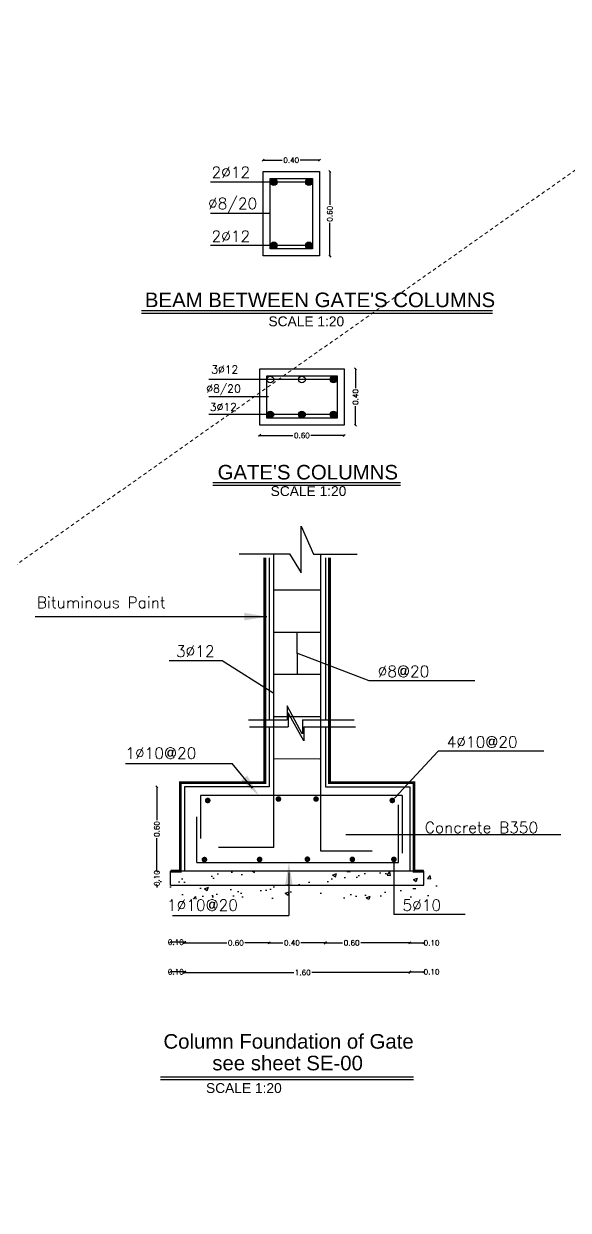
# Model space of a CAD drawing. Extents: x 166525 to 167198, y 178739 to 179747.
# Drawn here: x 166646.79 to 166666.14, y 179003.05 to 179045.24 of the extents above; entities that cross this region are included whole.
import ezdxf

# ---------------------------------------------------------------- set-up
doc = ezdxf.new("R2010")
doc.units = 0
doc.header["$MEASUREMENT"] = 0
doc.linetypes.add('DASHDOT', pattern=[25.399999999999995, 12.7, -6.349999999999999, 0, -6.349999999999999])
doc.linetypes.add('HIDDEN2', pattern=[0.1875, 0.125, -0.0625])
doc.layers.get('0').update_dxf_attribs({"linetype": 'CONTINUOUS'})
doc.layers.get('DEFPOINTS').update_dxf_attribs({"linetype": 'CONTINUOUS'})
for name, color, linetype in [('05', 1, 'CONTINUOUS'), ('DOOR', 45, 'CONTINUOUS'), ('HACH', 8, 'CONTINUOUS'), ('OUT', 6, 'CONTINUOUS'), ('POLI', 3, 'CONTINUOUS'), ('RIB', 3, 'CONTINUOUS'), ('ST', 2, 'CONTINUOUS'), ('ST-WALL', 35, 'CONTINUOUS'), ('TEXT', 7, 'CONTINUOUS'), ('TXT', 6, 'CONTINUOUS'), ('win', 4, 'CONTINUOUS')]:
    doc.layers.add(name, color=color, linetype=linetype)
doc.layers.add('BEAM', color=6, linetype='CONTINUOUS', lineweight=13)
doc.styles.add('FUTURA', font='SAS_____.PFB')
doc.styles.add('ROMANS', font='romans.shx')
doc.dimstyles.new('20', dxfattribs={"dimscale": 0.75, "dimtxt": 0.25, "dimasz": 0.1, "dimexe": 0.18, "dimexo": 0.06, "dimgap": 0.01, "dimtad": 0, "dimlfac": 0.2, "dimrnd": 0.01, "dimzin": 0, "dimdsep": 46, "dimtxsty": 'ROMANS', "dimblk1": 'OBLIQUE', "dimblk2": 'OBLIQUE', "dimsah": 1, "dimcen": 0.09, "dimse1": 1, "dimse2": 1, "dimclrd": 8, "dimclre": 6, "dimclrt": 4, "dimadec": 0, "dimazin": 0, "dimtfac": 1, "dimtix": 1, "dimtofl": 0, "dimtmove": 2, "dimatfit": 3, "dimldrblk": 'DOTSMALL', "dimfxl": 0.18, "dimtolj": 1, "dimtzin": 0, "dimarcsym": 0})

# ---------------------------------------------------------------- blocks, each defined once
blk = doc.blocks.new('_OBLIQUE')
at = {"color": 0, "linetype": 'ByBlock'}
blk.add_line((-0.5, -0.5), (0.5, 0.5), dxfattribs=at)
blk = doc.blocks.new('*D269')
at = {"layer": 'DEFPOINTS', "color": 0, "transparency": 16777216}
for p in [(166657.2967813563, 179039.9842071917), (166657.2967813563, 179036.9842071917), (166657.6646246866, 179036.9842071917)]:
    blk.add_point(p, dxfattribs=at)
at = {"layer": 'DOOR', "color": 8, "lineweight": -2, "transparency": 16777216}
for p, q in [((166657.6646246866, 179039.9842071917), (166657.6646246866, 179038.8042071917)), ((166657.6646246866, 179036.9842071917), (166657.6646246866, 179038.1642071916))]:
    blk.add_line(p, q, dxfattribs=at)
at = {"layer": 'DOOR', "color": 8, "lineweight": -2, "transparency": 16777216, "xscale": 0.07500000000000001, "yscale": 0.07500000000000001, "zscale": 0.07500000000000001}
for p, rotation in [((166657.6646246866, 179039.9842071917), 90), ((166657.6646246866, 179036.9842071917), 270)]:
    blk.add_blockref('_OBLIQUE', p, dxfattribs=dict(at, rotation=rotation))
at = {"layer": 'DOOR', "color": 4, "transparency": 16777216, "insert": (166657.6646246866, 179038.4842071917), "char_height": 0.1875, "attachment_point": 5, "rotation": 90, "style": 'ROMANS'}
blk.add_mtext('\\A1;0.60', dxfattribs=at)
blk = doc.blocks.new('_DOTSMALL')
at = {"color": 0, "linetype": 'ByBlock', "const_width": 0.5}
blk.add_lwpolyline([(-0.0625, 0, 1), (0.0625, 0, 1)], format="xyb", close=True, dxfattribs=at)
blk = doc.blocks.new('*D270')
at = {"layer": 'DEFPOINTS', "color": 0, "transparency": 16777216}
for p in [(166655.2967813563, 179040.3882644531), (166655.2967813563, 179039.9842071917), (166657.2967813563, 179039.9842071917)]:
    blk.add_point(p, dxfattribs=at)
at = {"layer": 'DOOR', "color": 8, "lineweight": -2, "transparency": 16777216}
for p, q in [((166655.2967813563, 179040.3882644531), (166655.9767813563, 179040.3882644531)), ((166657.2967813563, 179040.3882644531), (166656.6167813563, 179040.3882644531))]:
    blk.add_line(p, q, dxfattribs=at)
at = {"layer": 'DOOR', "color": 8, "lineweight": -2, "transparency": 16777216, "xscale": 0.07500000000000001, "yscale": 0.07500000000000001, "zscale": 0.07500000000000001, "rotation": 180}
blk.add_blockref('_OBLIQUE', (166655.2967813563, 179040.3882644531), dxfattribs=at)
at = {"layer": 'DOOR', "color": 8, "lineweight": -2, "transparency": 16777216, "xscale": 0.07500000000000001, "yscale": 0.07500000000000001, "zscale": 0.07500000000000001}
blk.add_blockref('_OBLIQUE', (166657.2967813563, 179040.3882644531), dxfattribs=at)
at = {"layer": 'DOOR', "color": 4, "transparency": 16777216, "insert": (166656.2967813563, 179040.3882644531), "char_height": 0.1875, "attachment_point": 5, "style": 'ROMANS'}
blk.add_mtext('\\A1;0.40', dxfattribs=at)
blk = doc.blocks.new('*D271')
at = {"layer": 'DEFPOINTS', "color": 0, "transparency": 16777216}
for p in [(166655.175194898, 179030.9689672136), (166658.175194898, 179030.9689672136), (166655.175194898, 179030.6011238831)]:
    blk.add_point(p, dxfattribs=at)
at = {"layer": 'DOOR', "color": 8, "lineweight": -2, "transparency": 16777216}
for p, q in [((166655.175194898, 179030.6011238831), (166656.3551948979, 179030.6011238831)), ((166658.175194898, 179030.6011238831), (166656.995194898, 179030.6011238831))]:
    blk.add_line(p, q, dxfattribs=at)
at = {"layer": 'DOOR', "color": 8, "lineweight": -2, "transparency": 16777216, "xscale": 0.07500000000000001, "yscale": 0.07500000000000001, "zscale": 0.07500000000000001, "rotation": 180}
blk.add_blockref('_OBLIQUE', (166655.175194898, 179030.6011238831), dxfattribs=at)
at = {"layer": 'DOOR', "color": 8, "lineweight": -2, "transparency": 16777216, "xscale": 0.07500000000000001, "yscale": 0.07500000000000001, "zscale": 0.07500000000000001}
blk.add_blockref('_OBLIQUE', (166658.175194898, 179030.6011238831), dxfattribs=at)
at = {"layer": 'DOOR', "color": 4, "transparency": 16777216, "insert": (166656.675194898, 179030.6011238831), "char_height": 0.1875, "attachment_point": 5, "style": 'ROMANS'}
blk.add_mtext('\\A1;0.60', dxfattribs=at)
blk = doc.blocks.new('*D272')
at = {"layer": 'DEFPOINTS', "color": 0, "transparency": 16777216}
for p in [(166658.175194898, 179032.9689672136), (166658.5792521595, 179032.9689672136), (166658.175194898, 179030.9689672136)]:
    blk.add_point(p, dxfattribs=at)
at = {"layer": 'DOOR', "color": 8, "lineweight": -2, "transparency": 16777216}
for p, q in [((166658.5792521595, 179032.9689672136), (166658.5792521595, 179032.2889672136)), ((166658.5792521595, 179030.9689672136), (166658.5792521595, 179031.6489672136))]:
    blk.add_line(p, q, dxfattribs=at)
at = {"layer": 'DOOR', "color": 8, "lineweight": -2, "transparency": 16777216, "xscale": 0.07500000000000001, "yscale": 0.07500000000000001, "zscale": 0.07500000000000001}
for p, rotation in [((166658.5792521595, 179032.9689672136), 90), ((166658.5792521595, 179030.9689672136), 270)]:
    blk.add_blockref('_OBLIQUE', p, dxfattribs=dict(at, rotation=rotation))
at = {"layer": 'DOOR', "color": 4, "transparency": 16777216, "insert": (166658.5792521594, 179031.9689672136), "char_height": 0.1875, "attachment_point": 5, "rotation": 90, "style": 'ROMANS'}
blk.add_mtext('\\A1;0.40', dxfattribs=at)
blk = doc.blocks.new('*D255')
at = {"layer": 'DEFPOINTS', "color": 0, "transparency": 16777216}
for p in [(166651.5182753608, 179015.1078479463), (166652.0081708817, 179015.1078479463), (166652.0081708817, 179014.6078479463)]:
    blk.add_point(p, dxfattribs=at)
at = {"layer": 'DOOR', "color": 8, "lineweight": -2, "transparency": 16777216}
for p, q in [((166651.5182753608, 179015.1078479463), (166651.5182753608, 179015.1828479463)), ((166651.5182753608, 179014.6078479463), (166651.5182753608, 179014.5328479463))]:
    blk.add_line(p, q, dxfattribs=at)
at = {"layer": 'DOOR', "color": 8, "lineweight": -2, "transparency": 16777216, "xscale": 0.07500000000000001, "yscale": 0.07500000000000001, "zscale": 0.07500000000000001}
for p, rotation in [((166651.5182753608, 179015.1078479463), 270), ((166651.5182753608, 179014.6078479463), 90)]:
    blk.add_blockref('_OBLIQUE', p, dxfattribs=dict(at, rotation=rotation))
at = {"layer": 'DOOR', "color": 4, "transparency": 16777216, "insert": (166651.5182753608, 179014.8578479463), "char_height": 0.1875, "attachment_point": 5, "rotation": 90, "style": 'ROMANS'}
blk.add_mtext('\\A1;0.10', dxfattribs=at)
blk = doc.blocks.new('*D256')
at = {"layer": 'DEFPOINTS', "color": 0, "transparency": 16777216}
for p in [(166651.5182753608, 179018.1078479463), (166655.5081708817, 179018.1078479463), (166652.0081708817, 179015.1078479463)]:
    blk.add_point(p, dxfattribs=at)
at = {"layer": 'DOOR', "color": 8, "lineweight": -2, "transparency": 16777216}
for p, q in [((166651.5182753608, 179018.1078479463), (166651.5182753608, 179016.9278479463)), ((166651.5182753608, 179015.1078479463), (166651.5182753608, 179016.2878479463))]:
    blk.add_line(p, q, dxfattribs=at)
at = {"layer": 'DOOR', "color": 8, "lineweight": -2, "transparency": 16777216, "xscale": 0.07500000000000001, "yscale": 0.07500000000000001, "zscale": 0.07500000000000001}
for p, rotation in [((166651.5182753608, 179018.1078479463), 90), ((166651.5182753608, 179015.1078479463), 270)]:
    blk.add_blockref('_OBLIQUE', p, dxfattribs=dict(at, rotation=rotation))
at = {"layer": 'DOOR', "color": 4, "transparency": 16777216, "insert": (166651.5182753608, 179016.6078479463), "char_height": 0.1875, "attachment_point": 5, "rotation": 90, "style": 'ROMANS'}
blk.add_mtext('\\A1;0.60', dxfattribs=at)
blk = doc.blocks.new('*D257')
at = {"layer": 'DEFPOINTS', "color": 0, "transparency": 16777216}
for p in [(166652.5081708817, 179018.1078479463), (166655.5081708817, 179018.1078479463), (166652.5081708817, 179012.5572907648)]:
    blk.add_point(p, dxfattribs=at)
at = {"layer": 'DOOR', "color": 8, "lineweight": -2, "transparency": 16777216}
for p, q in [((166652.5081708817, 179012.5572907648), (166654.009041939, 179012.5572907648)), ((166655.5081708817, 179012.5572907648), (166654.649041939, 179012.5572907648))]:
    blk.add_line(p, q, dxfattribs=at)
at = {"layer": 'DOOR', "color": 8, "lineweight": -2, "transparency": 16777216, "xscale": 0.07500000000000001, "yscale": 0.07500000000000001, "zscale": 0.07500000000000001, "rotation": 180}
blk.add_blockref('_OBLIQUE', (166652.5081708817, 179012.5572907648), dxfattribs=at)
at = {"layer": 'DOOR', "color": 8, "lineweight": -2, "transparency": 16777216, "xscale": 0.07500000000000001, "yscale": 0.07500000000000001, "zscale": 0.07500000000000001}
blk.add_blockref('_OBLIQUE', (166655.5081708817, 179012.5572907648), dxfattribs=at)
at = {"layer": 'DOOR', "color": 4, "transparency": 16777216, "insert": (166654.329041939, 179012.5572907648), "char_height": 0.1875, "attachment_point": 5, "style": 'ROMANS'}
blk.add_mtext('\\A1;0.60', dxfattribs=at)
blk = doc.blocks.new('*D258')
at = {"layer": 'DEFPOINTS', "color": 0, "transparency": 16777216}
for p in [(166655.5081208817, 179018.1038708893), (166657.5081208819, 179018.1038708893), (166657.5081208819, 179012.5572407648)]:
    blk.add_point(p, dxfattribs=at)
at = {"layer": 'DOOR', "color": 8, "lineweight": -2, "transparency": 16777216}
for p, q in [((166655.5081208817, 179012.5572407648), (166656.0010924007, 179012.5572407648)), ((166657.5081208819, 179012.5572407648), (166656.6410924007, 179012.5572407648))]:
    blk.add_line(p, q, dxfattribs=at)
at = {"layer": 'DOOR', "color": 8, "lineweight": -2, "transparency": 16777216, "xscale": 0.07500000000000001, "yscale": 0.07500000000000001, "zscale": 0.07500000000000001, "rotation": 180}
blk.add_blockref('_OBLIQUE', (166655.5081208817, 179012.5572407648), dxfattribs=at)
at = {"layer": 'DOOR', "color": 8, "lineweight": -2, "transparency": 16777216, "xscale": 0.07500000000000001, "yscale": 0.07500000000000001, "zscale": 0.07500000000000001}
blk.add_blockref('_OBLIQUE', (166657.5081208819, 179012.5572407648), dxfattribs=at)
at = {"layer": 'DOOR', "color": 4, "transparency": 16777216, "insert": (166656.3210924007, 179012.5572407648), "char_height": 0.1875, "attachment_point": 5, "style": 'ROMANS'}
blk.add_mtext('\\A1;0.40', dxfattribs=at)
blk = doc.blocks.new('*D259')
at = {"layer": 'DEFPOINTS', "color": 0, "transparency": 16777216}
for p in [(166657.5081708819, 179018.1078479463), (166660.5081708819, 179018.1078479463), (166660.5081708819, 179012.5566104872)]:
    blk.add_point(p, dxfattribs=at)
at = {"layer": 'DOOR', "color": 8, "lineweight": -2, "transparency": 16777216}
for p, q in [((166657.5081708819, 179012.5566104872), (166658.1234209395, 179012.5566104872)), ((166660.5081708819, 179012.5566104872), (166658.7634209396, 179012.5566104872))]:
    blk.add_line(p, q, dxfattribs=at)
at = {"layer": 'DOOR', "color": 8, "lineweight": -2, "transparency": 16777216, "xscale": 0.07500000000000001, "yscale": 0.07500000000000001, "zscale": 0.07500000000000001, "rotation": 180}
blk.add_blockref('_OBLIQUE', (166657.5081708819, 179012.5566104872), dxfattribs=at)
at = {"layer": 'DOOR', "color": 8, "lineweight": -2, "transparency": 16777216, "xscale": 0.07500000000000001, "yscale": 0.07500000000000001, "zscale": 0.07500000000000001}
blk.add_blockref('_OBLIQUE', (166660.5081708819, 179012.5566104872), dxfattribs=at)
at = {"layer": 'DOOR', "color": 4, "transparency": 16777216, "insert": (166658.4434209396, 179012.5566104872), "char_height": 0.1875, "attachment_point": 5, "style": 'ROMANS'}
blk.add_mtext('\\A1;0.60', dxfattribs=at)
blk = doc.blocks.new('*D260')
at = {"layer": 'DEFPOINTS', "color": 0, "transparency": 16777216}
for p in [(166660.5081708819, 179015.1078479463), (166661.0081708823, 179015.1078479463), (166661.0081708823, 179012.5574144518)]:
    blk.add_point(p, dxfattribs=at)
at = {"layer": 'DOOR', "color": 8, "lineweight": -2, "transparency": 16777216}
blk.add_line((166660.5081708819, 179012.5574144518), (166661.0081708823, 179012.5574144518), dxfattribs=at)
at = {"layer": 'DOOR', "color": 8, "lineweight": -2, "transparency": 16777216, "xscale": 0.07500000000000001, "yscale": 0.07500000000000001, "zscale": 0.07500000000000001, "rotation": 180}
blk.add_blockref('_OBLIQUE', (166660.5081708819, 179012.5574144518), dxfattribs=at)
at = {"layer": 'DOOR', "color": 8, "lineweight": -2, "transparency": 16777216, "xscale": 0.07500000000000001, "yscale": 0.07500000000000001, "zscale": 0.07500000000000001}
blk.add_blockref('_OBLIQUE', (166661.0081708823, 179012.5574144518), dxfattribs=at)
at = {"layer": 'DOOR', "color": 4, "transparency": 16777216, "insert": (166661.2847473308, 179012.5574144518), "char_height": 0.1875, "attachment_point": 5, "style": 'ROMANS'}
blk.add_mtext('\\A1;0.10', dxfattribs=at)
blk = doc.blocks.new('*D261')
at = {"layer": 'DEFPOINTS', "color": 0, "transparency": 16777216}
for p in [(166652.0086508816, 179014.5812008256), (166652.5081708817, 179014.5942738045), (166652.0086508816, 179011.5319114343)]:
    blk.add_point(p, dxfattribs=at)
at = {"layer": 'DOOR', "color": 8, "lineweight": -2, "transparency": 16777216}
blk.add_line((166652.5081708817, 179011.5319114343), (166652.0086508816, 179011.5319114343), dxfattribs=at)
at = {"layer": 'DOOR', "color": 8, "lineweight": -2, "transparency": 16777216, "xscale": 0.07500000000000001, "yscale": 0.07500000000000001, "zscale": 0.07500000000000001, "rotation": 180}
blk.add_blockref('_OBLIQUE', (166652.0086508816, 179011.5319114343), dxfattribs=at)
at = {"layer": 'DOOR', "color": 8, "lineweight": -2, "transparency": 16777216, "xscale": 0.07500000000000001, "yscale": 0.07500000000000001, "zscale": 0.07500000000000001}
blk.add_blockref('_OBLIQUE', (166652.5081708817, 179011.5319114343), dxfattribs=at)
at = {"layer": 'DOOR', "color": 4, "transparency": 16777216, "insert": (166652.1946810468, 179011.5319114343), "char_height": 0.1875, "attachment_point": 5, "style": 'ROMANS'}
blk.add_mtext('\\A1;0.10', dxfattribs=at)
blk = doc.blocks.new('*D262')
at = {"layer": 'DEFPOINTS', "color": 0, "transparency": 16777216}
for p in [(166660.5081708819, 179014.5812008256), (166661.0081708823, 179014.5812008256), (166661.0081708823, 179011.5307673311)]:
    blk.add_point(p, dxfattribs=at)
at = {"layer": 'DOOR', "color": 8, "lineweight": -2, "transparency": 16777216}
blk.add_line((166660.5081708819, 179011.5307673311), (166661.0081708823, 179011.5307673311), dxfattribs=at)
at = {"layer": 'DOOR', "color": 8, "lineweight": -2, "transparency": 16777216, "xscale": 0.07500000000000001, "yscale": 0.07500000000000001, "zscale": 0.07500000000000001, "rotation": 180}
blk.add_blockref('_OBLIQUE', (166660.5081708819, 179011.5307673311), dxfattribs=at)
at = {"layer": 'DOOR', "color": 8, "lineweight": -2, "transparency": 16777216, "xscale": 0.07500000000000001, "yscale": 0.07500000000000001, "zscale": 0.07500000000000001}
blk.add_blockref('_OBLIQUE', (166661.0081708823, 179011.5307673311), dxfattribs=at)
at = {"layer": 'DOOR', "color": 4, "transparency": 16777216, "insert": (166661.2847473308, 179011.5307673311), "char_height": 0.1875, "attachment_point": 5, "style": 'ROMANS'}
blk.add_mtext('\\A1;0.10', dxfattribs=at)
blk = doc.blocks.new('*D263')
at = {"layer": 'DEFPOINTS', "color": 0, "transparency": 16777216}
for p in [(166652.5081708817, 179015.1078479463), (166660.5081708819, 179015.1078479463), (166660.5081708819, 179011.5037726792)]:
    blk.add_point(p, dxfattribs=at)
at = {"layer": 'DOOR', "color": 8, "lineweight": -2, "transparency": 16777216}
for p, q in [((166652.5081708817, 179011.5037726792), (166656.3841973376, 179011.5037726792)), ((166660.5081708819, 179011.5037726792), (166657.0241973376, 179011.5037726792))]:
    blk.add_line(p, q, dxfattribs=at)
at = {"layer": 'DOOR', "color": 8, "lineweight": -2, "transparency": 16777216, "xscale": 0.07500000000000001, "yscale": 0.07500000000000001, "zscale": 0.07500000000000001, "rotation": 180}
blk.add_blockref('_OBLIQUE', (166652.5081708817, 179011.5037726792), dxfattribs=at)
at = {"layer": 'DOOR', "color": 8, "lineweight": -2, "transparency": 16777216, "xscale": 0.07500000000000001, "yscale": 0.07500000000000001, "zscale": 0.07500000000000001}
blk.add_blockref('_OBLIQUE', (166660.5081708819, 179011.5037726792), dxfattribs=at)
at = {"layer": 'DOOR', "color": 4, "transparency": 16777216, "insert": (166656.7041973376, 179011.5037726792), "char_height": 0.1875, "attachment_point": 5, "style": 'ROMANS'}
blk.add_mtext('\\A1;1.60', dxfattribs=at)
blk = doc.blocks.new('*D426')
at = {"layer": 'DEFPOINTS', "color": 0, "transparency": 16777216}
for p in [(166652.0086508816, 179015.6347189113), (166652.5081708817, 179015.6477918902), (166652.0086508816, 179012.58542952)]:
    blk.add_point(p, dxfattribs=at)
at = {"layer": 'DOOR', "color": 8, "lineweight": -2, "transparency": 16777216}
blk.add_line((166652.5081708817, 179012.58542952), (166652.0086508816, 179012.58542952), dxfattribs=at)
at = {"layer": 'DOOR', "color": 8, "lineweight": -2, "transparency": 16777216, "xscale": 0.07500000000000001, "yscale": 0.07500000000000001, "zscale": 0.07500000000000001, "rotation": 180}
blk.add_blockref('_OBLIQUE', (166652.0086508816, 179012.58542952), dxfattribs=at)
at = {"layer": 'DOOR', "color": 8, "lineweight": -2, "transparency": 16777216, "xscale": 0.07500000000000001, "yscale": 0.07500000000000001, "zscale": 0.07500000000000001}
blk.add_blockref('_OBLIQUE', (166652.5081708817, 179012.58542952), dxfattribs=at)
at = {"layer": 'DOOR', "color": 4, "transparency": 16777216, "insert": (166652.1946810468, 179012.58542952), "char_height": 0.1875, "attachment_point": 5, "style": 'ROMANS'}
blk.add_mtext('\\A1;0.10', dxfattribs=at)

msp = doc.modelspace()

# ---------------------------------------------------------------- hatches: boundary and pattern name
at = {"ltscale": 4}
h = msp.add_hatch(color=2, dxfattribs=at)
edge = h.paths.add_edge_path()
edge.add_arc((166655.6739471457, 179039.608461614), 0.12, -90, 270, ccw=False)
h = msp.add_hatch(color=2, dxfattribs=at)
edge = h.paths.add_edge_path()
edge.add_arc((166656.9196155668, 179039.608461614), 0.12, -90.00000000000001, 270)
h = msp.add_hatch(color=2, dxfattribs=at)
edge = h.paths.add_edge_path()
edge.add_arc((166655.6739471457, 179037.3599527693), 0.12, 89.99999999999999, 450)
h = msp.add_hatch(color=2, dxfattribs=at)
edge = h.paths.add_edge_path()
edge.add_arc((166656.9196155668, 179037.3599527693), 0.12, 90, 450, ccw=False)
h = msp.add_hatch(color=2, dxfattribs=at)
edge = h.paths.add_edge_path()
edge.add_arc((166655.5509404756, 179032.591801424), 0.12, -2.54e-14, 360)
h = msp.add_hatch(color=2, dxfattribs=at)
edge = h.paths.add_edge_path()
edge.add_arc((166656.6751948981, 179032.5931447004), 0.12, -2.54e-14, 360)
h = msp.add_hatch(color=2, dxfattribs=at)
edge = h.paths.add_edge_path()
edge.add_arc((166657.7994493205, 179032.591801424), 0.12, -180, 180, ccw=False)
h = msp.add_hatch(color=2, dxfattribs=at)
edge = h.paths.add_edge_path()
edge.add_arc((166655.5509404756, 179031.3461330031), 0.12, 0, 360, ccw=False)
h = msp.add_hatch(color=2, dxfattribs=at)
edge = h.paths.add_edge_path()
edge.add_arc((166656.6751948981, 179031.3474762795), 0.12, 0, 360, ccw=False)
h = msp.add_hatch(color=2, dxfattribs=at)
edge = h.paths.add_edge_path()
edge.add_arc((166657.7994493205, 179031.3461330031), 0.12, -180, 180)
h = msp.add_hatch(dxfattribs=at)
h.set_pattern_fill('AR-CONC', color=8, scale=0.2000000000043656, style=0)
h.set_pattern_definition([(49.99999999999999, (166741.0027687402, 178979.7320954134), (1.434520365232819, -0.1255042699679297), [0.1500000000032741, -1.650000000036015]), (355, (166741.0027687402, 178979.7320954134), (-0.2775026672320573, 1.504384267432861), [0.1200000000026193, -1.320000000028812]), (100.4514, (166741.1223121001, 178979.7216367334), (1.157018763453298, 1.378879084152005), [0.1274803800027811, -1.402284224030595]), (46.1842, (166741.0027687402, 178980.1320954134), (2.13448209729788, -0.3310380286652621), [0.225000000004911, -2.47500000005402]), (96.63559999999993, (166741.1806422303, 178980.1045087994), (1.869325411138209, 1.948235741843409), [0.191220576004172, -2.103426000045884]), (351.1842000000001, (166741.0027687402, 178980.1320954134), (1.869323890308057, 1.948237201893175), [0.180000000003929, -1.980000000043219]), (21, (166741.2027687402, 178980.0320954135), (1.193814104262981, -0.8052377813482543), [0.1500000000032742, -1.650000000036015]), (326, (166741.2027687402, 178980.0320954135), (0.4866306638537856, 1.450300090125363), [0.1200000000026194, -1.320000000028813]), (71.45140000000002, (166741.3022532063, 178979.9649922013), (1.68044525719966, 0.6450609934339849), [0.1274803800027823, -1.402284224030606]), (37.50000000000001, (166741.0027687402, 178979.7320954134), (0.0243197106351122, 0.6657877076771558), [0, -1.304000000028463, 0, -1.340000000029249, 0, -1.325000000028922]), (7.499999999999998, (166741.0027687402, 178979.7320954134), (0.5261390748957817, 0.7888234237819388), [0, -0.7640000000166767, 0, -1.274000000027808, 0, -0.5050000000110232]), (327.5, (166740.5567687401, 178979.7320954134), (1.067644872368122, -0.0451097434697443), [0, -0.500000000010914, 0, -1.560000000034051, 0, -2.070000000045184]), (317.5, (166740.3567687401, 178979.7320954134), (1.166372338710232, 0.2002099646690054), [0, -0.6500000000141881, 0, -1.036000000022613, 0, -1.470000000032086])])
edge = h.paths.add_edge_path()
edge.add_line((166661.5065043459, 179015.1078479463), (166661.5065043459, 179014.1078479463))
edge.add_line((166661.5065043459, 179014.1078479463), (166651.5081708817, 179014.1078479463))
edge.add_line((166651.5081708817, 179014.1078479463), (166651.5081708817, 179015.1078479463))
edge.add_line((166651.5081708817, 179015.1078479463), (166661.5081708823, 179015.1078479463))

# ---------------------------------------------------------------- linework, layer by layer
at = {"color": 8, "ltscale": 4}
for p, q in [((166656.9196155668, 179039.608461614), (166653.422720559, 179039.6084616141)), ((166655.5467813563, 179038.4989862022), (166653.4227205591, 179038.4989862022)), ((166656.9196155668, 179037.3599527693), (166653.422720559, 179037.3599527693)), ((166657.6794493203, 179032.591801424), (166653.3631644995, 179032.591801424)), ((166655.4872252966, 179031.9800946176), (166653.3631644993, 179031.9800946176)), ((166657.7994493205, 179031.3461330031), (166653.3631644993, 179031.3492786109))]:
    msp.add_line(p, q, dxfattribs=at)
at = {"color": 6, "ltscale": 4}
for points in [[(166657.2967813563, 179039.9842071917), (166657.2967813563, 179036.9842071917), (166655.2967813563, 179036.9842071917), (166655.2967813563, 179039.9842071917), (166657.2967813563, 179039.9842071917)], [(166658.175194898, 179030.9689672136), (166655.175194898, 179030.9689672136), (166655.175194898, 179032.9689672136), (166658.175194898, 179032.9689672136), (166658.175194898, 179030.9689672136)]]:
    msp.add_lwpolyline(points, dxfattribs=at)
at = {"color": 2, "ltscale": 4}
for points in [[(166657.0467813563, 179039.7342071917), (166657.0467813563, 179037.2342071917), (166655.5467813563, 179037.2342071917), (166655.5467813563, 179039.7342071917)], [(166657.925194898, 179031.2189672136), (166655.425194898, 179031.2189672136), (166655.425194898, 179032.7189672136), (166657.925194898, 179032.7189672136)]]:
    msp.add_lwpolyline(points, close=True, dxfattribs=at)
for centre in [(166655.6739471457, 179039.608461614), (166656.9196155668, 179039.608461614), (166655.6739471457, 179037.3599527693), (166656.9196155668, 179037.3599527693), (166655.5509404756, 179032.591801424), (166656.6751948981, 179032.5931447004), (166657.7994493205, 179032.591801424), (166655.5509404756, 179031.3461330031), (166656.6751948981, 179031.3474762795), (166657.7994493205, 179031.3461330031)]:
    msp.add_circle(centre, 0.12, dxfattribs=at)
at = {"layer": '05'}
for p, q in [((166650.9745449018, 179035.0463967899), (166663.4493597585, 179035.0463967899)), ((166650.9745449018, 179034.9545941924), (166663.4493597585, 179034.9545941924)), ((166653.5097839503, 179028.9243026756), (166660.1773388155, 179028.9243026756)), ((166653.5097839503, 179028.832500078), (166660.1773388155, 179028.832500078)), ((166651.6493540062, 179007.7949416766), (166660.6449230092, 179007.7949416766)), ((166651.6493540062, 179007.703139079), (166660.6449230092, 179007.703139079))]:
    msp.add_line(p, q, dxfattribs=at)
at = {"layer": 'BEAM', "linetype": 'HIDDEN2'}
msp.add_line((166673.7530487016, 179045.2417184852), (166614.0183042119, 179003.0509477041), dxfattribs=at)
at = {"layer": 'HACH'}
msp.add_line((166665.8710858785, 179016.3964642468), (166658.2379385091, 179016.3964642468), dxfattribs=at)
at = {"layer": 'OUT', "color": 1}
for p, q in [((166655.5081708817, 179026.2556604717), (166655.5081708817, 179020.4914079228)), ((166657.5081708819, 179026.2556604717), (166657.5081708819, 179020.4914079228)), ((166655.5081708817, 179020.2414079228), (166655.5081708817, 179018.1078479463)), ((166657.5081708819, 179020.2414079228), (166657.5081708819, 179018.1078479463)), ((166655.5081708817, 179018.1078479463), (166652.5081708817, 179018.1078479463)), ((166652.5081708817, 179018.1078479463), (166652.5081708817, 179015.1078479463)), ((166657.5081708819, 179018.1078479463), (166660.5081708819, 179018.1078479463)), ((166660.5081708819, 179018.1078479463), (166660.5081708819, 179015.1078479463)), ((166660.6581708821, 179015.1078479463), (166652.0084108817, 179015.1078479463)), ((166652.0084108817, 179014.6078479463), (166652.0084108817, 179015.1078479463)), ((166661.0081708823, 179014.6078479463), (166661.0081708823, 179015.1078479463)), ((166652.0084108817, 179014.6078479463), (166661.0081708823, 179014.6078479463))]:
    msp.add_line(p, q, dxfattribs=at)
at = {"layer": 'OUT', "color": 2}
for p, q in [((166655.6797559976, 179015.9517436587), (166655.6797559976, 179026.392608299)), ((166657.3523959946, 179020.4914079228), (166657.3523959946, 179026.3816732131)), ((166655.6797559976, 179025.1141861002), (166657.3523959946, 179025.1140337372)), ((166655.6797559976, 179023.6124096688), (166657.3086710888, 179023.6122612887)), ((166655.6797559976, 179022.1106389722), (166657.3279010519, 179022.1104888403)), ((166655.6797559976, 179020.6133257023), (166657.3279708376, 179020.6131755643)), ((166657.3523959946, 179015.821297142), (166657.3523959946, 179020.4914079228)), ((166655.6797559976, 179019.1090545565), (166657.310835566, 179019.1089059793)), ((166660.2384915701, 179017.7947625172), (166653.0769517476, 179017.7947625172)), ((166653.0769517476, 179017.7947625172), (166653.0769517476, 179016.2668867834)), ((166660.2384915701, 179017.7947625172), (166660.2384915701, 179015.7447625174)), ((166660.1081708818, 179015.4162014722), (166660.1081708818, 179017.4662014722)), ((166652.9466310597, 179015.4162014722), (166652.9466310597, 179017.045145427)), ((166655.6797559976, 179015.9517436587), (166653.7085634532, 179015.9517436587)), ((166659.1763382791, 179015.821297142), (166657.3523959946, 179015.821297142)), ((166652.9466310597, 179015.4162014722), (166660.1081708818, 179015.4162014722))]:
    msp.add_line(p, q, dxfattribs=at)
at = {"layer": 'RIB', "color": 8}
for p, q in [((166656.647610078, 179025.7160764708), (166656.647610078, 179027.3746502186)), ((166656.647610078, 179027.3746502186), (166657.0885190592, 179026.3816732131)), ((166654.440493157, 179026.392608299), (166656.2324212434, 179026.392608299)), ((166656.2324212434, 179026.392608299), (166656.647610078, 179025.7160764708)), ((166657.0885190592, 179026.3816732131), (166658.6373643983, 179026.3816732131)), ((166647.1956800511, 179024.1593838593), (166653.8811282208, 179024.1593838593)), ((166653.8811282208, 179024.1593838593), (166655.4331708818, 179024.1593838593)), ((166656.4942135432, 179023.6123354788), (166656.5038285248, 179022.1105639063)), ((166659.0602074311, 179021.880036399), (166656.499021034, 179022.8614496925)), ((166651.9610741209, 179022.595179354), (166653.8427835121, 179022.595179354)), ((166653.8427835121, 179022.595179354), (166655.6797559976, 179021.4377882963)), ((166662.8236262134, 179021.880036399), (166659.0602074311, 179021.880036399)), ((166661.5130280642, 179019.3700953261), (166659.968416628, 179017.7051101231)), ((166665.2764468463, 179019.3700953261), (166661.5130280642, 179019.3700953261)), ((166650.4095708701, 179018.9374434481), (166654.1925230002, 179018.9374434481)), ((166654.9254499002, 179018.0578307756), (166654.1925230002, 179018.9374434481)), ((166659.9423489007, 179015.586201472), (166659.9423489007, 179013.5651642582)), ((166656.213373768, 179015.0668496382), (166656.213373768, 179013.5351657351)), ((166652.0812314468, 179013.5351657351), (166656.213373768, 179013.5351657351)), ((166662.478969274, 179013.5651642582), (166659.9423489007, 179013.5651642582))]:
    msp.add_line(p, q, dxfattribs=at)
for points in [[(166654.6331708978, 179024.29271719), (166654.6331708978, 179024.0260505286), (166655.4331708818, 179024.1593838593)], [(166654.7299528439, 179018.5056573015), (166654.5218831822, 179018.3322857061), (166655.1460327997, 179017.7947625172)], [(166656.076893548, 179014.5976579442), (166656.3477268814, 179014.5976579442), (166656.2123102146, 179015.4101579442)]]:
    msp.add_solid(points, dxfattribs=at)
at = {"layer": 'ST', "const_width": 0.0950000000020737}
for points in [[(166653.3817260282, 179017.6212622504, -0.9999999999999998), (166653.2767260282, 179017.6212622504, -0.9999999999999996)], [(166655.8944276159, 179017.6746206417, -0.9999999999999998), (166655.7894276158, 179017.6746206417, -0.9999999999999996)], [(166657.23055744, 179017.674037402, -0.9999999999999998), (166657.12555744, 179017.674037402, -0.9999999999999996)], [(166659.9393166279, 179017.6235101231, -0.9999999999999998), (166659.834316628, 179017.6235101231, -0.9999999999999996)], [(166653.2639482435, 179015.5205624552, -0.9999999999999998), (166653.1589482435, 179015.5205624552, -0.9999999999999996)], [(166655.2237867471, 179015.5248009395, -0.9999999999999998), (166655.118786747, 179015.5248009395, -0.9999999999999996)], [(166656.9225623352, 179015.5331003041, -0.9999999999999998), (166656.8175623353, 179015.5331003041, -0.9999999999999996)], [(166658.5200794986, 179015.528462765, -0.9999999999999998), (166658.4150794985, 179015.528462765, -0.9999999999999996)], [(166659.9971950449, 179015.5286781488, -0.9999999999999998), (166659.892195045, 179015.5286781488, -0.9999999999999996)]]:
    msp.add_lwpolyline(points, format="xyb", close=True, dxfattribs=at)
at = {"layer": 'ST-WALL'}
for p, q in [((166655.5081708817, 179026.2556604717), (166655.5081708817, 179020.4914079228)), ((166656.1486936568, 179020.9914079228), (166656.1486936568, 179020.4914079228)), ((166656.6856927903, 179019.9914079228), (166656.1486936568, 179020.9914079228)), ((166656.7385556381, 179019.7414079228), (166656.1888140904, 179020.7414079231)), ((166656.1888140904, 179020.7414079231), (166656.1888140904, 179020.2414079228)), ((166654.7764274653, 179020.4914079228), (166656.1486936568, 179020.4914079228)), ((166654.8165478992, 179020.2414079228), (166656.1888140904, 179020.2414079228)), ((166655.358170882, 179018.2578479463), (166655.358170882, 179020.2414079228)), ((166655.5081708817, 179020.2414079228), (166655.5081708817, 179018.1078479463)), ((166656.6943333524, 179020.4914079228), (166658.5378210667, 179020.4914079228)), ((166656.6943333524, 179020.4914079228), (166656.6943333524, 179019.9914079228)), ((166656.7471962002, 179020.2414079228), (166656.7471962002, 179019.7414079228)), ((166656.7471962002, 179020.2414079228), (166658.5779415006, 179020.2414079228)), ((166652.3581708818, 179018.2578479463), (166652.3581708818, 179015.1078479463)), ((166655.358170882, 179018.2578479463), (166652.858170882, 179018.2578479463)), ((166658.158170882, 179018.2578479463), (166660.6581708821, 179018.2578479463)), ((166660.6581708821, 179018.2578479463), (166660.6581708821, 179015.1078479463)), ((166661.0081708823, 179015.1078479463), (166660.6581708821, 179015.1078479463))]:
    msp.add_line(p, q, dxfattribs=at)
at = {"layer": 'win', "color": 4, "linetype": 'DASHDOT', "const_width": 0.1000000000021828}
for points in [[(166655.358170882, 179026.2556604717), (166655.358170882, 179018.2578479463), (166652.3581708818, 179018.2578479463), (166652.3581708818, 179015.1078479463), (166652.0084108817, 179015.1078479463)], [(166657.6581708819, 179026.2556604717), (166657.6581708819, 179018.2578479463), (166660.6581708821, 179018.2578479463), (166660.6581708821, 179015.1078479463), (166661.0065043459, 179015.1078479463)]]:
    msp.add_lwpolyline(points, dxfattribs=at)

# ---------------------------------------------------------------- texts
at = {"layer": 'POLI', "color": 6, "style": 'ROMANS'}
for s, height, p in [('2%%C12', 0.4000000000087312, (166653.4649959918, 179039.7572509254)), ('%%C8/20', 0.4000000000087312, (166653.3378302024, 179038.6477755136)), ('2%%C12', 0.4000000000087312, (166653.4649959918, 179037.4834335072)), ('3%%C12', 0.2800000000061118, (166653.4557528647, 179032.8071568641)), ('%%C8/20', 0.2800000000061118, (166653.2782741427, 179032.1288839288)), ('3%%C12', 0.2800000000061118, (166653.4054399322, 179031.4726691802)), ('Bituminous Paint', 0.4000000000087312, (166647.2583435169, 179024.4598547714)), ('3%%C12', 0.4000000000087312, (166652.2002002314, 179022.7275229628)), ('%%C8@20', 0.4000000000087312, (166659.3667747489, 179022.0123800077)), ('4%%C10@20', 0.4000000000087312, (166661.8195953819, 179019.5024389347)), ('1%%C10@20', 0.4000000000087312, (166650.4027612378, 179019.1045603365)), ('Concrete B350', 0.4000000000087312, (166661.0419728179, 179016.4593535647)), ('1%%C10@20', 0.4000000000087312, (166651.8811823665, 179013.7022826234)), ('5%%C10', 0.4000000000087312, (166660.2489162186, 179013.6975078669))]:
    msp.add_text(s, height=height, dxfattribs=at).set_placement(p)
at = {"layer": 'TEXT', "color": 4, "style": 'FUTURA'}
for s, p in [("BEAM BETWEEN GATE'S COLUMNS", (166651.0962991353, 179035.1640028879)), ("GATE'S COLUMNS", (166653.6787698726, 179029.036013344)), ('Column Foundation of Gate', (166651.7548677501, 179008.7972275048)), (' see sheet SE-00 ', (166653.2900898049, 179008.0265699467))]:
    msp.add_text(s, height=0.5181926400000002, dxfattribs=at).set_placement(p)
at = {"layer": 'TXT', "style": 'FUTURA'}
for p in [(166655.4865627385, 179034.484438211), (166655.5640178296, 179028.4478976362), (166653.2675522559, 179007.2214270141)]:
    msp.add_text('SCALE 1:20', height=0.35, dxfattribs=at).set_placement(p)

# ---------------------------------------------------------------- dimensions: what is measured, and where the dimension line sits
at = {"layer": 'DOOR', "color": 4}
dim = msp.add_linear_dim(base=(166655.2967813563, 179040.3882644531), p1=(166657.2967813563, 179039.9842071917), p2=(166655.2967813563, 179039.9842071917), dimstyle='20', dxfattribs=at)
dim.commit()
dim.dimension.update_dxf_attribs({"geometry": '*D270', "text_midpoint": (166656.2967813563, 179040.3882644531)})
for base, p1, p2, angle, picture, middle in [((166657.6646246866, 179036.9842071917), (166657.2967813563, 179039.9842071917), (166657.2967813563, 179036.9842071917), 270, '*D269', (166657.6646246866, 179038.4842071917)), ((166658.5792521595, 179032.9689672136), (166658.175194898, 179030.9689672136), (166658.175194898, 179032.9689672136), 270, '*D272', (166658.5792521594, 179031.9689672136)), ((166655.175194898, 179030.6011238831), (166658.175194898, 179030.9689672136), (166655.175194898, 179030.9689672136), 180, '*D271', (166656.675194898, 179030.6011238831)), ((166651.5182753608, 179018.1078479463), (166652.0081708817, 179015.1078479463), (166655.5081708817, 179018.1078479463), 90, '*D256', (166651.5182753608, 179016.6078479463)), ((166651.5182753608, 179015.1078479463), (166652.0081708817, 179014.6078479463), (166652.0081708817, 179015.1078479463), 90, '*D255', (166651.5182753608, 179014.8578479463))]:
    dim = msp.add_linear_dim(base=base, p1=p1, p2=p2, angle=angle, dimstyle='20', dxfattribs=at)
    dim.commit()
    dim.dimension.update_dxf_attribs({"geometry": picture, "text_midpoint": middle})
for base, p1, p2, picture, middle in [((166652.5081708817, 179012.5572907648), (166655.5081708817, 179018.1078479463), (166652.5081708817, 179018.1078479463), '*D257', (166654.329041939, 179012.5572907648)), ((166657.5081208819, 179012.5572407648), (166655.5081208817, 179018.1038708893), (166657.5081208819, 179018.1038708893), '*D258', (166656.3210924007, 179012.5572407648)), ((166660.5081708819, 179012.5566104872), (166657.5081708819, 179018.1078479463), (166660.5081708819, 179018.1078479463), '*D259', (166658.4434209396, 179012.5566104872)), ((166652.0086508816, 179012.58542952), (166652.5081708817, 179015.6477918902), (166652.0086508816, 179015.6347189113), '*D426', (166652.1946810468, 179012.58542952)), ((166660.5081708819, 179011.5037726792), (166652.5081708817, 179015.1078479463), (166660.5081708819, 179015.1078479463), '*D263', (166656.7041973376, 179011.5037726792)), ((166661.0081708823, 179012.5574144518), (166660.5081708819, 179015.1078479463), (166661.0081708823, 179015.1078479463), '*D260', (166661.2847473308, 179012.5574144518)), ((166652.0086508816, 179011.5319114343), (166652.5081708817, 179014.5942738045), (166652.0086508816, 179014.5812008256), '*D261', (166652.1946810468, 179011.5319114343)), ((166661.0081708823, 179011.5307673311), (166660.5081708819, 179014.5812008256), (166661.0081708823, 179014.5812008256), '*D262', (166661.2847473308, 179011.5307673311))]:
    dim = msp.add_linear_dim(base=base, p1=p1, p2=p2, dimstyle='20', dxfattribs=at)
    dim.commit()
    dim.dimension.update_dxf_attribs({"geometry": picture, "text_midpoint": middle, "dimtype": 160})

doc.saveas('drawing.dxf')
